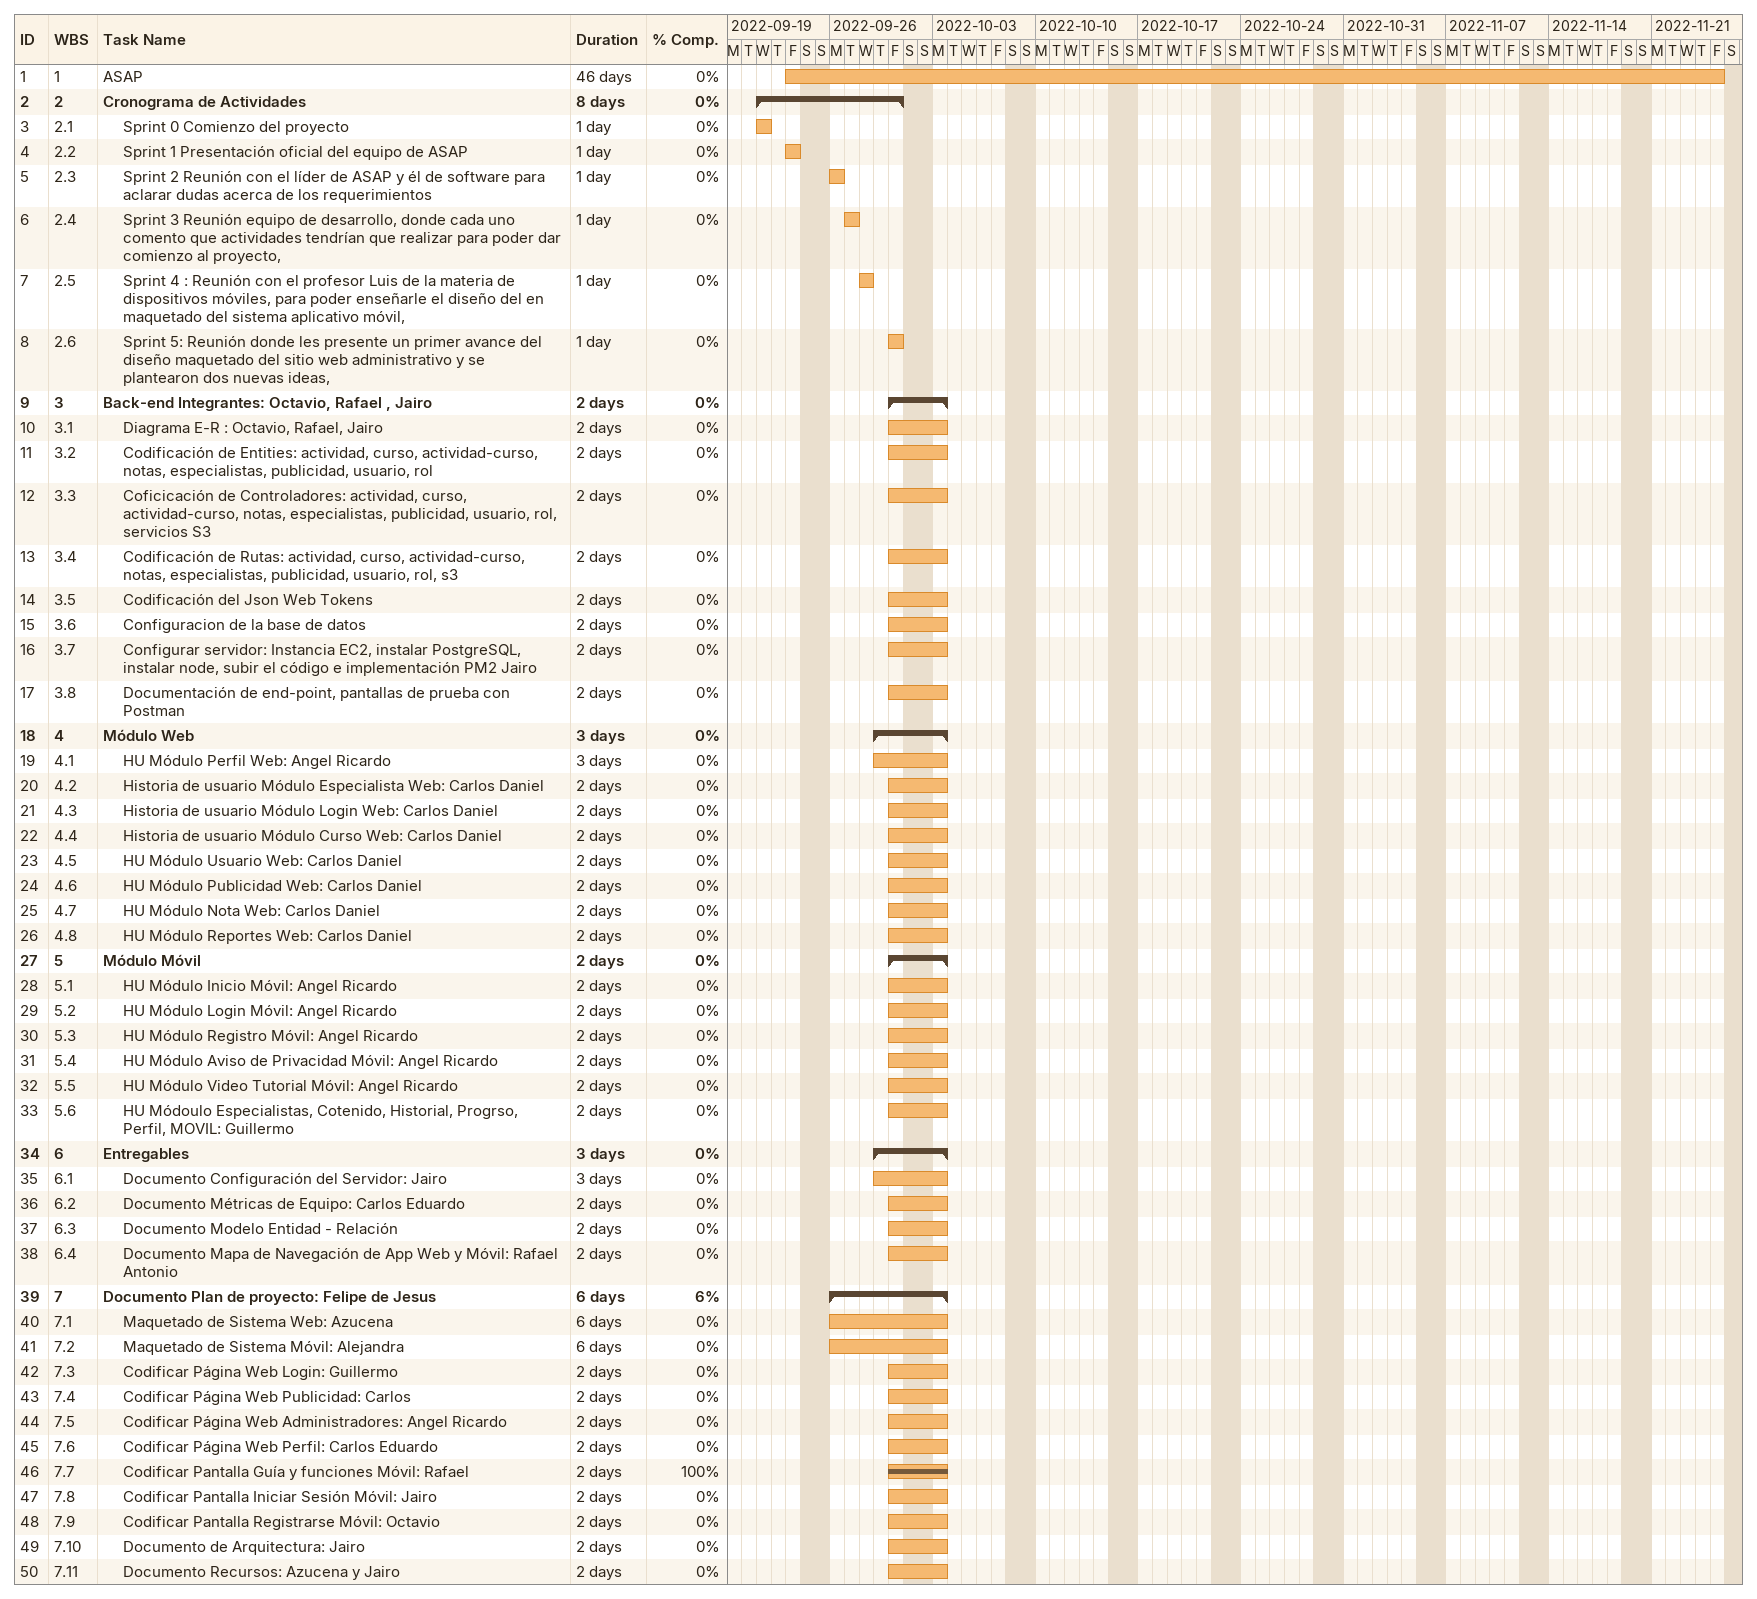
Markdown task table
| ID | WBS | Task | Duration | Start | Finish | % complete |
|---|---|---|---|---|---|---|
| 1 | 1 | ASAP | 46d | 2022-09-23 | 2022-11-25 | 0 |
| 2 | 2 | **Cronograma de Actividades** | 8d | 2022-09-21 | 2022-09-30 | 0 |
| 3 | 2.1 | Sprint 0 Comienzo del proyecto | 1d | 2022-09-21 | 2022-09-21 | 0 |
| 4 | 2.2 | Sprint 1 Presentación oficial del equipo de ASAP | 1d | 2022-09-23 | 2022-09-23 | 0 |
| 5 | 2.3 | Sprint 2 Reunión con el líder de ASAP y él de software para aclarar dudas acerca de los requerimientos | 1d | 2022-09-26 | 2022-09-26 | 0 |
| 6 | 2.4 | Sprint 3 Reunión equipo de desarrollo, donde cada uno comento que actividades tendrían que realizar para poder dar comienzo al proyecto, | 1d | 2022-09-27 | 2022-09-27 | 0 |
| 7 | 2.5 | Sprint 4 : Reunión con el profesor Luis de la materia de dispositivos móviles, para poder enseñarle el diseño del en maquetado del sistema aplicativo móvil, | 1d | 2022-09-28 | 2022-09-28 | 0 |
| 8 | 2.6 | Sprint 5: Reunión donde les presente un primer avance del diseño maquetado del sitio web administrativo y se plantearon dos nuevas ideas, | 1d | 2022-09-30 | 2022-09-30 | 0 |
| 9 | 3 | **Back-end Integrantes: Octavio, Rafael , Jairo** | 2d | 2022-09-30 | 2022-10-03 | 0 |
| 10 | 3.1 | Diagrama E-R : Octavio, Rafael, Jairo | 2d | 2022-09-30 | 2022-10-03 | 0 |
| 11 | 3.2 | Codificación de Entities: actividad, curso, actividad-curso, notas, especialistas, publicidad, usuario, rol | 2d | 2022-09-30 | 2022-10-03 | 0 |
| 12 | 3.3 | Coficicación de Controladores: actividad, curso, actividad-curso, notas, especialistas, publicidad, usuario, rol, servicios S3 | 2d | 2022-09-30 | 2022-10-03 | 0 |
| 13 | 3.4 | Codificación de Rutas: actividad, curso, actividad-curso, notas, especialistas, publicidad, usuario, rol, s3 | 2d | 2022-09-30 | 2022-10-03 | 0 |
| 14 | 3.5 | Codificación del Json Web Tokens | 2d | 2022-09-30 | 2022-10-03 | 0 |
| 15 | 3.6 | Configuracion de la base de datos | 2d | 2022-09-30 | 2022-10-03 | 0 |
| 16 | 3.7 | Configurar servidor: Instancia EC2, instalar PostgreSQL, instalar node, subir el código e implementación PM2 Jairo | 2d | 2022-09-30 | 2022-10-03 | 0 |
| 17 | 3.8 | Documentación de end-point, pantallas de prueba con Postman | 2d | 2022-09-30 | 2022-10-03 | 0 |
| 18 | 4 | **Módulo Web** | 3d | 2022-09-29 | 2022-10-03 | 0 |
| 19 | 4.1 | HU Módulo Perfil Web: Angel Ricardo | 3d | 2022-09-29 | 2022-10-03 | 0 |
| 20 | 4.2 | Historia de usuario Módulo Especialista Web: Carlos Daniel | 2d | 2022-09-30 | 2022-10-03 | 0 |
| 21 | 4.3 | Historia de usuario Módulo Login Web: Carlos Daniel | 2d | 2022-09-30 | 2022-10-03 | 0 |
| 22 | 4.4 | Historia de usuario Módulo Curso Web: Carlos Daniel | 2d | 2022-09-30 | 2022-10-03 | 0 |
| 23 | 4.5 | HU Módulo Usuario Web: Carlos Daniel | 2d | 2022-09-30 | 2022-10-03 | 0 |
| 24 | 4.6 | HU Módulo Publicidad Web: Carlos Daniel | 2d | 2022-09-30 | 2022-10-03 | 0 |
| 25 | 4.7 | HU Módulo Nota Web: Carlos Daniel | 2d | 2022-09-30 | 2022-10-03 | 0 |
| 26 | 4.8 | HU Módulo Reportes Web: Carlos Daniel | 2d | 2022-09-30 | 2022-10-03 | 0 |
| 27 | 5 | **Módulo Móvil** | 2d | 2022-09-30 | 2022-10-03 | 0 |
| 28 | 5.1 | HU Módulo Inicio Móvil: Angel Ricardo | 2d | 2022-09-30 | 2022-10-03 | 0 |
| 29 | 5.2 | HU Módulo Login Móvil: Angel Ricardo | 2d | 2022-09-30 | 2022-10-03 | 0 |
| 30 | 5.3 | HU Módulo Registro Móvil: Angel Ricardo | 2d | 2022-09-30 | 2022-10-03 | 0 |
| 31 | 5.4 | HU Módulo Aviso de Privacidad Móvil: Angel Ricardo | 2d | 2022-09-30 | 2022-10-03 | 0 |
| 32 | 5.5 | HU Módulo Video Tutorial Móvil: Angel Ricardo | 2d | 2022-09-30 | 2022-10-03 | 0 |
| 33 | 5.6 | HU Módoulo Especialistas, Cotenido, Historial, Progrso, Perfil, MOVIL: Guillermo | 2d | 2022-09-30 | 2022-10-03 | 0 |
| 34 | 6 | **Entregables** | 3d | 2022-09-29 | 2022-10-03 | 0 |
| 35 | 6.1 | Documento Configuración del Servidor: Jairo | 3d | 2022-09-29 | 2022-10-03 | 0 |
| 36 | 6.2 | Documento Métricas de Equipo: Carlos Eduardo | 2d | 2022-09-30 | 2022-10-03 | 0 |
| 37 | 6.3 | Documento Modelo Entidad - Relación | 2d | 2022-09-30 | 2022-10-03 | 0 |
| 38 | 6.4 | Documento Mapa de Navegación de App Web y Móvil: Rafael Antonio | 2d | 2022-09-30 | 2022-10-03 | 0 |
| 39 | 7 | **Documento Plan de proyecto: Felipe de Jesus** | 6d | 2022-09-26 | 2022-10-03 | 6 |
| 40 | 7.1 | Maquetado de Sistema Web: Azucena | 6d | 2022-09-26 | 2022-10-03 | 0 |
| 41 | 7.2 | Maquetado de Sistema Móvil: Alejandra | 6d | 2022-09-26 | 2022-10-03 | 0 |
| 42 | 7.3 | Codificar Página Web Login: Guillermo | 2d | 2022-09-30 | 2022-10-03 | 0 |
| 43 | 7.4 | Codificar Página Web Publicidad: Carlos | 2d | 2022-09-30 | 2022-10-03 | 0 |
| 44 | 7.5 | Codificar Página Web Administradores: Angel Ricardo | 2d | 2022-09-30 | 2022-10-03 | 0 |
| 45 | 7.6 | Codificar Página Web Perfil: Carlos Eduardo | 2d | 2022-09-30 | 2022-10-03 | 0 |
| 46 | 7.7 | Codificar Pantalla Guía y funciones Móvil: Rafael | 2d | 2022-09-30 | 2022-10-03 | 100 |
| 47 | 7.8 | Codificar Pantalla Iniciar Sesión Móvil: Jairo | 2d | 2022-09-30 | 2022-10-03 | 0 |
| 48 | 7.9 | Codificar Pantalla Registrarse Móvil: Octavio | 2d | 2022-09-30 | 2022-10-03 | 0 |
| 49 | 7.10 | Documento de Arquitectura: Jairo | 2d | 2022-09-30 | 2022-10-03 | 0 |
| 50 | 7.11 | Documento Recursos: Azucena y Jairo | 2d | 2022-09-30 | 2022-10-03 | 0 |
